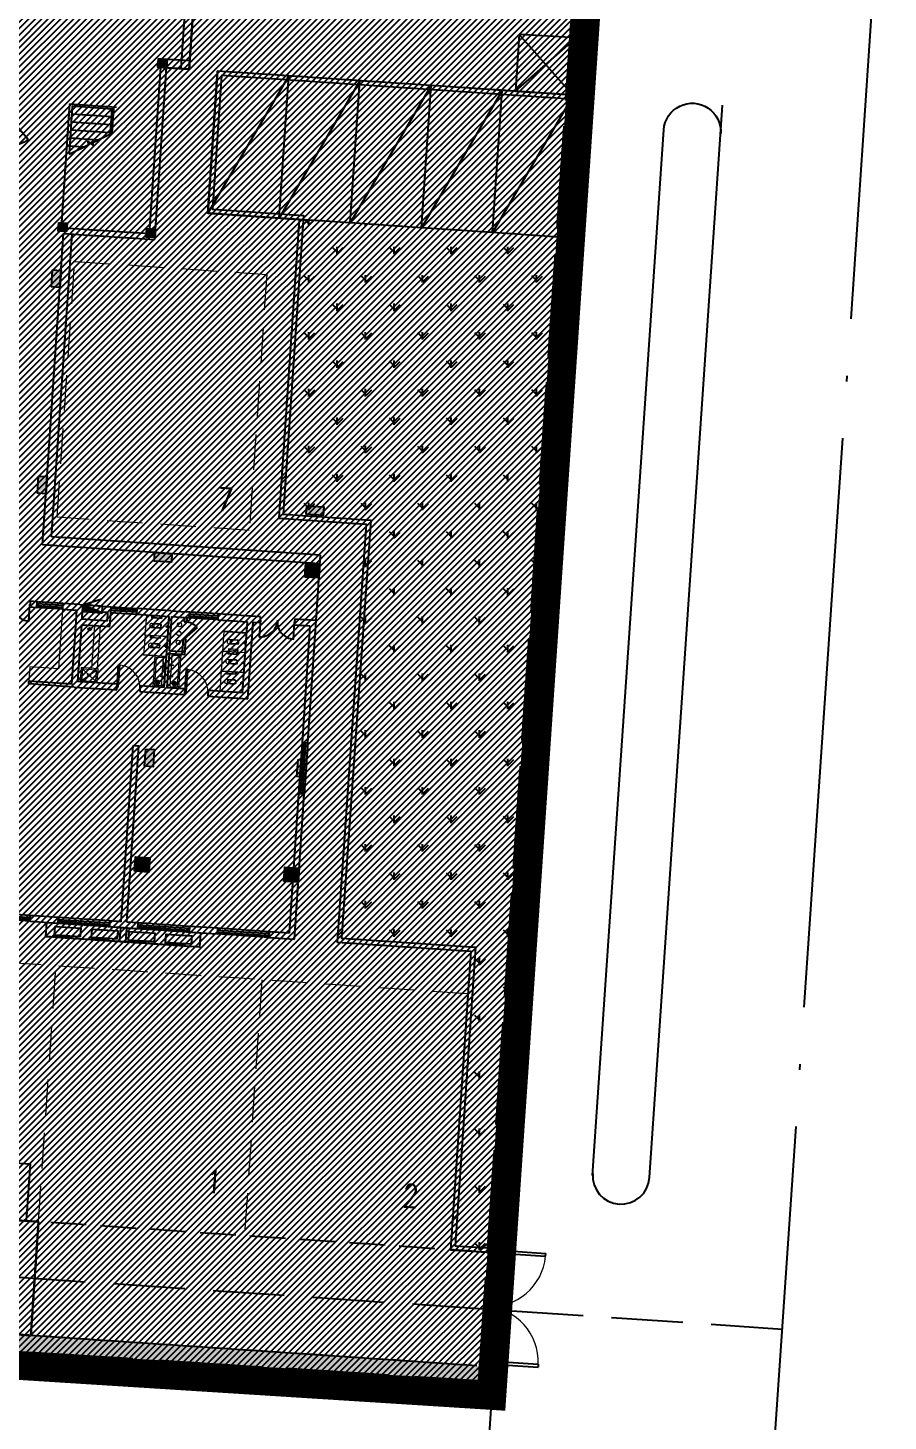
# Model space of a CAD drawing. Header units: millimetres. Extents: x 36720183 to 38160956, y 58934012 to 60388477.
# Drawn here: x 37383537 to 37413698, y 59654170 to 59703044 of the extents above; entities that cross this region are included whole.
import ezdxf

# ---------------------------------------------------------------- set-up
doc = ezdxf.new("R2010")
doc.units = ezdxf.units.MM
doc.header["$LTSCALE"] = 1000
doc.header["$MEASUREMENT"] = 0
for name, pattern in [('CONTINOUS', [0]), ('DASH', [0.35, 0.25, -0.1]), ('DOTE', [2.42, 2, -0.2, 0.02, -0.2]), ('HIDDEN', [0.375, 0.25, -0.125]), ('总图草图2013.08.27$0$ACAD_ISO02W100', [15, 12, -3])]:
    doc.linetypes.add(name, pattern=pattern)
for name, color, linetype, lineweight in [('040 Text', 1, 'Continuous', 20), ('221 Wall Conc', 4, 'Continuous', 35), ('315 Door', 1, 'Continuous', 13), ('724 Furnitures', 8, 'Continuous', 20), ('740 Sanitary', 8, 'Continuous', 20), ('AGC 08320 CFA', 6, 'Continuous', 13)]:
    doc.layers.add(name, color=color, linetype=linetype, lineweight=lineweight)
for name, color, linetype in [('0空调土建条件', 6, 'Continuous'), ('@ 绿化', 8, 'Continuous'), ('@YL', 2, 'Continuous'), ('@围墙', 5, 'Continuous'), ('C_Colu', 2, 'Continuous'), ('C_Hatch', 41, 'Continuous'), ('DL_道路红线_干道网_', 6, 'Continuous'), ('DL_道路红线_支路网_', 1, 'Continuous'), ('LH', 86, 'Continuous'), ('PUB_TEXT', 7, 'Continuous'), ('STAIR', 2, 'Continuous'), ('WALL', 4, 'Continuous'), ('WINDOW', 2, 'Continuous'), ('水X-EQU', 200, 'Continuous'), ('活动场地', 252, 'CONTINOUS'), ('硬质铺地', 7, 'Continuous'), ('绿地', 85, 'Continuous'), ('车位', 40, 'Continuous'), ('隐形消防车道', 9, 'Continuous')]:
    doc.layers.add(name, color=color, linetype=linetype)
doc.styles.add('_HZTXT', font='txt.shx', dxfattribs={"width": 0.8, "bigfont": 'hztxt.shx'})
doc.styles.add('_TCH_DIM', font='SIMPLEX', dxfattribs={"bigfont": 'GBCBIG'})
pattern_1 = [(90, (0, 0), (-997.795475, 997.795475), [264.58066, -1731.01015]), (45, (0, 0), (-997.796155, 997.796155), [264.58066, -1146.51615]), (135, (0, 0), (-997.796155, -997.796155), [264.58066, -1146.51615])]

# ---------------------------------------------------------------- blocks, each defined once
blk = doc.blocks.new('qc')
at = {"layer": '绿地', "color": 8, "linetype": 'DASH'}
blk.add_lwpolyline([(41960208, 57915852), (41950888, 57915852), (41950888, 57909951, 0.664216), (41912008, 57893595), (41912008, 57847630, 0.664216), (41950888, 57831275), (41950888, 57824128), (41960208, 57824128)], format="xyb", close=True, dxfattribs=at)
at = {"layer": '绿地', "color": 8, "const_width": 500}
blk.add_lwpolyline([(41959208, 57914852), (41951888, 57914852), (41951888, 57907370, 0.706623), (41913008, 57893595), (41913008, 57847630, 0.706623), (41951888, 57833856), (41951888, 57825128), (41959208, 57825128)], format="xyb", close=True, dxfattribs=at)
at = {"layer": '绿地', "color": 8}
blk.add_lwpolyline([(41951888, 57907370, 0.706623), (41913008, 57893595), (41913008, 57847630, 0.706623), (41951888, 57833856, 0.706623)], format="xyb", dxfattribs=at)
blk = doc.blocks.new('WSC')
for p, q in [((-500, 600), (-500, 0)), ((0, 600), (-500, 600)), ((-450, 550), (-450, 50)), ((-281, 339), (-450, 550)), ((-50, 550), (-450, 550)), ((-50, 550), (-219, 339)), ((-50, 50), (-50, 550)), ((0, 0), (0, 600)), ((-500, 0), (0, 0)), ((-281, 261), (-450, 50)), ((-450, 50), (-50, 50)), ((-50, 50), (-219, 261))]:
    blk.add_line(p, q)
blk.add_circle((-250, 300), 50)
blk = doc.blocks.new('A$C684A7E5F')
for p, q in [((47, 17), (19, 78)), ((65, 15), (29, 92)), ((78, 22), (42, 99)), ((92, 28), (56, 105)), ((102, 43), (73, 103))]:
    blk.add_line(p, q)
for radius in [60, 45]:
    blk.add_circle((60, 60), radius)
blk = doc.blocks.new('A$C196D6E96')
for p, q in [((0, 52), (0, 117)), ((19, 52), (19, 117)), ((52, 169), (319, 169)), ((52, 149), (286, 149)), ((286, 19), (52, 19)), ((286, 169), (286, 0)), ((384, 104), (384, 65)), ((319, 0), (52, 0))]:
    blk.add_line(p, q)
at = {"extrusion": (0, 0, -1)}
for centre, major_axis, start_param, end_param in [((52, 117), (-36.8, 36.8), 5.497787, 7.068583), ((52, 52), (36.8, 36.8), 2.356194, 3.926991), ((52, 117), (23, 23), 3.926991, 5.497787), ((52, 52), (-23, 23), 3.926991, 5.497787), ((319, 104), (-46, 46), 0.785398, 2.356194), ((319, 65), (-46, 46), 2.356194, 3.926991)]:
    blk.add_ellipse(centre, major_axis=major_axis, ratio=1, start_param=start_param, end_param=end_param, dxfattribs=at)
blk = doc.blocks.new('A$C360173E8')
for p, q in [((360, -200), (-360, -200)), ((260, -740), (260, -400)), ((260, -400), (340, -400)), ((340, -430), (290, -430)), ((290, -430), (290, -710)), ((50, -945), (-50, -945)), ((0, -895), (0, -995)), ((340, -740), (260, -740)), ((290, -710), (340, -710))]:
    blk.add_line(p, q)
for points in [[(-360, -1000), (-360, -200), (-340, -200), (-340, -1000)], [(340, -1000), (340, -200), (360, -200), (360, -1000)]]:
    blk.add_lwpolyline(points)
blk.add_circle((0, -945), 16)
at = {"extrusion": (0, 0, -1)}
blk.add_ellipse((0, -474), major_axis=(-23, 23), ratio=1, start_param=6.283185307177053, end_param=12.56637061435664, dxfattribs=at)
at = {"rotation": 90.00000341509461}
blk.add_blockref('A$C196D6E96', (85, -740), dxfattribs=at)
blk = doc.blocks.new('_LV13')
at = {"color": 0}
for p, q in [((-0.49, 0.07), (-0.07, 0.49)), ((-0.47, -0.18), (0.18, 0.47)), ((-0.35, -0.35), (0.35, 0.35)), ((-0.18, -0.47), (0.47, 0.18)), ((0.07, -0.49), (0.49, -0.07))]:
    blk.add_line(p, q, dxfattribs=at)
blk.add_circle((0, 0), 0.5)
blk = doc.blocks.new('T-2')
for p, q in [((-30, 0), (30, 0)), ((0, -30), (0, 30))]:
    blk.add_line(p, q)
blk.add_lwpolyline([(-100, -5), (-100, 5), (-40, 5), (-40, -5)], close=True)
blk.add_circle((0, 0), 20)
blk = doc.blocks.new('xsp2')
at = {"layer": '740 Sanitary', "linetype": 'Continuous'}
for p, q in [((237866, 119369), (236886, 119369)), ((237866, 119119), (237866, 119369)), ((236886, 119119), (237866, 119119))]:
    blk.add_line(p, q, dxfattribs=at)
at = {"layer": '740 Sanitary'}
blk.add_line((237916, 119019), (237916, 119419), dxfattribs=at)
at = {"layer": '740 Sanitary', "linetype": 'Continuous'}
blk.add_lwpolyline([(237916, 119419), (236836, 119419), (236836, 119019), (237916, 119019)], dxfattribs=at)
at = {"layer": '740 Sanitary'}
blk.add_lwpolyline([(236886, 119119), (236886, 119369)], dxfattribs=at)
at = {"layer": '740 Sanitary', "linetype": 'Continuous', "extrusion": (0, 0, -1), "xscale": 150.0000000000003, "yscale": 150.0000000000003, "zscale": -150, "rotation": 180.0000166715301}
blk.add_blockref('_LV13', (-236999, 119260), dxfattribs=at)
at = {"layer": '740 Sanitary', "linetype": 'Continuous', "rotation": 269.999991285241}
for p in [(237216, 119089), (237566, 119089)]:
    blk.add_blockref('T-2', p, dxfattribs=at)
blk = doc.blocks.new('xsc2')
at = {"layer": '740 Sanitary', "linetype": 'Continuous'}
for p, q in [((232766, 118819), (233866, 118819)), ((233866, 118819), (233866, 118569)), ((233866, 118569), (232766, 118569))]:
    blk.add_line(p, q, dxfattribs=at)
at = {"layer": '740 Sanitary'}
blk.add_line((233916, 118919), (233916, 118519), dxfattribs=at)
at = {"layer": '740 Sanitary', "linetype": 'Continuous'}
blk.add_lwpolyline([(233916, 118519), (232716, 118519), (232716, 118919), (233916, 118919)], dxfattribs=at)
at = {"layer": '740 Sanitary'}
blk.add_lwpolyline([(232766, 118819), (232766, 118569)], dxfattribs=at)
at = {"layer": '740 Sanitary', "linetype": 'Continuous', "extrusion": (0, 0, -1), "zscale": -1, "rotation": 89.99999153129632}
for p in [(-233116, 118849), (-233516, 118849)]:
    blk.add_blockref('T-2', p, dxfattribs=at)
at = {"layer": '740 Sanitary', "linetype": 'Continuous', "xscale": 150.0000000000003, "yscale": 150.0000000000003, "zscale": 150.0000000000003, "rotation": 1.642547486260032e-05}
blk.add_blockref('_LV13', (232879, 118677), dxfattribs=at)
blk = doc.blocks.new('1f-20140109')
at = {"layer": 'C_Hatch'}
for points in [[(178636, -163610), (178936, -163610), (178936, -163910), (178636, -163910)], [(175536, -169590), (175836, -169590), (175836, -169890), (175536, -169890)], [(178636, -169590), (178936, -169590), (178936, -169890), (178636, -169890)], [(175436, -171260), (175736, -171260), (175736, -171860), (175436, -171860)], [(175436, -178510), (175736, -178510), (175736, -179110), (175436, -179110)], [(184886, -178910), (185486, -178910), (185486, -179210), (184886, -179210)], [(179686, -180910), (180286, -180910), (180286, -181210), (179686, -181210)], [(184986, -181410), (184986, -180910), (185486, -180910), (185486, -181410)], [(179836, -187810), (180136, -187810), (180136, -188410), (179836, -188410)], [(185186, -187810), (185486, -187810), (185486, -188410), (185186, -188410)], [(179736, -192110), (179736, -191610), (180236, -191610), (180236, -192110)], [(184986, -192110), (184986, -191610), (185486, -191610), (185486, -192110)]]:
    blk.add_hatch(color=256, dxfattribs=at).paths.add_polyline_path(points)
at = {"layer": 'C_Colu'}
for points in [[(178636, -163610), (178936, -163610), (178936, -163910), (178636, -163910), (178636, -163610)], [(175536, -169590), (175836, -169590), (175836, -169890), (175536, -169890), (175536, -169590)], [(178636, -169590), (178936, -169590), (178936, -169890), (178636, -169890), (178636, -169590)], [(175436, -171260), (175736, -171260), (175736, -171860), (175436, -171860), (175436, -171260)], [(175436, -178510), (175736, -178510), (175736, -179110), (175436, -179110), (175436, -178510)], [(184886, -178910), (185486, -178910), (185486, -179210), (184886, -179210), (184886, -178910)], [(179686, -180910), (180286, -180910), (180286, -181210), (179686, -181210), (179686, -180910)], [(184986, -181410), (184986, -180910), (185486, -180910), (185486, -181410), (184986, -181410)], [(179836, -187810), (180136, -187810), (180136, -188410), (179836, -188410), (179836, -187810)], [(185186, -187810), (185486, -187810), (185486, -188410), (185186, -188410), (185186, -187810)], [(179736, -192110), (179736, -191610), (180236, -191610), (180236, -192110), (179736, -192110)], [(184986, -192110), (184986, -191610), (185486, -191610), (185486, -192110), (184986, -192110)]]:
    blk.add_lwpolyline(points, dxfattribs=at)
blk = doc.blocks.new('kt')
at = {"layer": '0空调土建条件', "color": 7}
for p, q in [((-2883123, 10950975), (-2883123, 10950925)), ((-2883048, 10950975), (-2883048, 10950925)), ((-2882973, 10950975), (-2882973, 10950925)), ((-2882898, 10950975), (-2882898, 10950925)), ((-2882823, 10950975), (-2882823, 10950925)), ((-2882748, 10950975), (-2882748, 10950925)), ((-2882673, 10950975), (-2882673, 10950925)), ((-2882598, 10950975), (-2882598, 10950925)), ((-2882523, 10950975), (-2882523, 10950925)), ((-2882448, 10950975), (-2882448, 10950925)), ((-2882373, 10950975), (-2882373, 10950925)), ((-2882298, 10950975), (-2882298, 10950925)), ((-2882223, 10950975), (-2882223, 10950925)), ((-2882148, 10950975), (-2882148, 10950925)), ((-2882073, 10950975), (-2882073, 10950925)), ((-2881998, 10950975), (-2881998, 10950925)), ((-2881923, 10950975), (-2881923, 10950925)), ((-2881848, 10950975), (-2881848, 10950925)), ((-2881773, 10950975), (-2881773, 10950925)), ((-2881698, 10950975), (-2881698, 10950925)), ((-2881623, 10950975), (-2881623, 10950925)), ((-2881548, 10950975), (-2881548, 10950925)), ((-2881473, 10950975), (-2881473, 10950925)), ((-2881398, 10950975), (-2881398, 10950925)), ((-2881323, 10950975), (-2881323, 10950925)), ((-2881248, 10950975), (-2881248, 10950925)), ((-2881173, 10950975), (-2881173, 10950925)), ((-2881098, 10950975), (-2881098, 10950925)), ((-2881023, 10950975), (-2881023, 10950925)), ((-2880948, 10950975), (-2880948, 10950925)), ((-2880873, 10950975), (-2880873, 10950925)), ((-2880798, 10950975), (-2880798, 10950925)), ((-2880723, 10950975), (-2880723, 10950925)), ((-2880648, 10950975), (-2880648, 10950925)), ((-2880573, 10950975), (-2880573, 10950925)), ((-2880498, 10950975), (-2880498, 10950925)), ((-2880423, 10950975), (-2880423, 10950925))]:
    blk.add_line(p, q, dxfattribs=at)
at = {"layer": '0空调土建条件', "color": 2}
for points in [[(-2881880, 10950450), (-2881880, 10950450), (-2883180, 10950450), (-2883180, 10950950), (-2881880, 10950950), (-2881880, 10950950)], [(-2881880, 10950950), (-2881880, 10950950), (-2880380, 10950950), (-2880380, 10950450), (-2881880, 10950450), (-2881880, 10950450)]]:
    blk.add_lwpolyline(points, dxfattribs=at)
at = {"layer": '0空调土建条件', "color": 1}
for points in [[(-2882880, 10950875), (-2881980, 10950875), (-2881980, 10950575), (-2882880, 10950575)], [(-2881980, 10950875), (-2882580, 10950875), (-2882580, 10950905), (-2881980, 10950905)], [(-2881580, 10950875), (-2880680, 10950875), (-2880680, 10950575), (-2881580, 10950575)], [(-2880680, 10950875), (-2881280, 10950875), (-2881280, 10950905), (-2880680, 10950905)]]:
    blk.add_lwpolyline(points, close=True, dxfattribs=at)
blk = doc.blocks.new('dwxg')
at = {"layer": '740 Sanitary'}
for p, q in [((234416, 118239), (234416, 117529)), ((235111, 117889), (235211, 117889)), ((235161, 117939), (235161, 117839)), ((234956, 117629), (234616, 117629)), ((234616, 117629), (234616, 117549)), ((234646, 117549), (234646, 117599)), ((234646, 117599), (234926, 117599)), ((234926, 117599), (234926, 117549)), ((234956, 117549), (234956, 117629))]:
    blk.add_line(p, q, dxfattribs=at)
blk.add_lwpolyline([(235216, 117529), (234416, 117529), (234416, 117549), (235216, 117549)], dxfattribs=at)
blk.add_circle((235161, 117889), 16, dxfattribs=at)
at = {"layer": '740 Sanitary', "extrusion": (0, 0, -1)}
blk.add_ellipse((234690, 117889), major_axis=(-23, -23), ratio=1, start_param=6.283185307177053, end_param=12.56637061435664, dxfattribs=at)
at = {"layer": '740 Sanitary', "rotation": 180.0000034151096}
blk.add_blockref('A$C196D6E96', (234956, 117973), dxfattribs=at)
blk = doc.blocks.new('A$C0E546E4F')
at = {"layer": '水X-EQU'}
h = blk.add_hatch(dxfattribs=at)
h.set_pattern_fill('ANSI31', color=256, scale=80, style=0)
h.set_pattern_definition([(45, (-34231878.309, -36246077.902), (-7.0710678119, 7.0710678119), [])])
h.paths.add_polyline_path([(0, 240), (0, 0), (700, 0)])
for p, q in [((0, 240), (659, 493)), ((700, 0), (0, 240))]:
    blk.add_line(p, q, dxfattribs=at)
blk.add_lwpolyline([(0, 240), (0, 0), (700, 0), (700, 240)], close=True, dxfattribs=at)
blk = doc.blocks.new('$DorLib2D$00000114')
at = {"color": 0}
blk.add_line((0.5, 0), (-0.207, 0.707), dxfattribs=at)
blk.add_arc((0.5, 0), 1, 135, 180, dxfattribs=at)
blk = doc.blocks.new('yey117')
at = {"color": 0, "extrusion": (0, 0, -1)}
for p, q in [((-9017, 11839), (-9031, 11640)), ((-9022, 11773), (-8124, 11712)), ((-8119, 11778), (-9017, 11839)), ((-8133, 11579), (-8119, 11778)), ((-8133, 11579), (-9031, 11640)), ((-9026, 11706), (-8128, 11645)), ((-3670, 11476), (-3683, 11276)), ((-2686, 11208), (-3683, 11276)), ((-3679, 11342), (-2681, 11275)), ((-3674, 11409), (-2677, 11341)), ((-2672, 11408), (-3670, 11476)), ((-2686, 11208), (-2672, 11408)), ((-9279, 631), (-11074, 753)), ((-11070, 820), (-9274, 698)), ((-11065, 886), (-9270, 764)), ((-9265, 831), (-11061, 953)), ((-9279, 631), (-9265, 831)), ((-8267, 763), (-8281, 563)), ((-6485, 441), (-8281, 563)), ((-8276, 630), (-6480, 508)), ((-8272, 696), (-6476, 574)), ((-6471, 641), (-8267, 763)), ((-6485, 441), (-6471, 641)), ((-5474, 573), (-5487, 373)), ((-5478, 506), (-3682, 384)), ((-3678, 451), (-5474, 573)), ((-3691, 251), (-5487, 373)), ((-5483, 440), (-3687, 318)), ((-3691, 251), (-3678, 451)), ((-2680, 383), (-2694, 183)), ((-898, 61), (-2694, 183)), ((-2689, 250), (-893, 128)), ((-2685, 316), (-889, 194)), ((-884, 261), (-2680, 383)), ((-898, 61), (-884, 261))]:
    blk.add_line(p, q, dxfattribs=at)
at = {"color": 0}
for p, q in [((-6437, 11463), (-6423, 11663)), ((-6437, 11463), (-5539, 11402)), ((-5534, 11469), (-6432, 11530)), ((-5530, 11535), (-6428, 11596)), ((-6423, 11663), (-5525, 11602)), ((-5525, 11602), (-5539, 11402)), ((269, 6898), (147, 5102)), ((213, 5097), (335, 6893)), ((269, 6898), (468, 6884)), ((280, 5093), (402, 6889)), ((468, 6884), (346, 5088)), ((346, 5088), (147, 5102))]:
    blk.add_line(p, q, dxfattribs=at)
for p, q in [((-6214, 8842), (-6161, 9620)), ((-6174, 8839), (-6121, 9618)), ((-6121, 9618), (-6161, 9620)), ((-3830, 8680), (-3777, 9458)), ((-3790, 8677), (-3737, 9455)), ((-3737, 9455), (-3777, 9458)), ((-6214, 8842), (-6174, 8839)), ((-3830, 8680), (-3790, 8677))]:
    blk.add_line(p, q)
at = {"lineweight": 13}
for centre in [(-6194, 8841), (-3810, 8679)]:
    blk.add_arc(centre, 780, 356.1085, 84.6392, dxfattribs=at)
at = {"layer": '724 Furnitures'}
for points in [[(-8133, 11579), (-8275, 9484), (-9273, 9551)], [(-9273, 9551), (-9307, 9053)], [(-7817, 8851), (-8316, 8885)]]:
    blk.add_lwpolyline(points, dxfattribs=at)
at = {"layer": '740 Sanitary'}
for points in [[(-7010, 11001), (-7111, 9505)], [(-6810, 10988), (-6912, 9491)], [(-2473, 10793), (-1675, 10738)], [(-2472, 10813), (-1674, 10758)]]:
    blk.add_lwpolyline(points, dxfattribs=at)
for centre in [(-4048, 10723), (-4027, 11034), (-4069, 10412)]:
    blk.add_circle(centre, 75, dxfattribs=at)
at = {"layer": 'STAIR'}
for p, q in [((-4785, 30595), (-3687, 30521)), ((760, 11174), (916, 13469))]:
    blk.add_line(p, q, dxfattribs=at)
at = {"layer": 'WALL', "color": 6}
for p, q in [((-3687, 30521), (-2927, 41695)), ((-5082, 24752), (-4685, 30588)), ((-4896, 24539), (-4485, 30575)), ((-7785, 29216), (-7899, 27541)), ((-6417, 28842), (-7804, 28936)), ((-6398, 29121), (-7785, 29216)), ((-6396, 29151), (-6458, 28247)), ((-6336, 29147), (-6396, 29151)), ((-6336, 29147), (-6396, 28278)), ((-6338, 29117), (-6396, 28278)), ((-6455, 28283), (-7842, 28378)), ((-6436, 28563), (-7823, 28657)), ((-7899, 27541), (-7210, 27879)), ((-6896, 28033), (-7861, 28098)), ((-7210, 27879), (-7236, 28011)), ((-7236, 28011), (-7042, 27825)), ((-7067, 27949), (-6396, 28278)), ((-7042, 27825), (-7067, 27949)), ((-7399, 27786), (-7880, 27819)), ((-8274, 24969), (-5082, 24752)), ((-8832, 13831), (-8089, 24756)), ((-8512, 14110), (-7789, 24736)), ((-8089, 24756), (-4896, 24539)), ((896, 13170), (-8832, 13831)), ((916, 13469), (-8512, 14110)), ((-9267, 11856), (-9280, 11657)), ((-9017, 11839), (-9267, 11856)), ((-9031, 11640), (-9017, 11839)), ((-8119, 11778), (-8133, 11579)), ((-7521, 11737), (-8119, 11778)), ((-7521, 11737), (-6423, 11663)), ((-9280, 11657), (-9031, 11640)), ((-8133, 11579), (-7634, 11545)), ((-7634, 11545), (-7661, 11146)), ((-7435, 11531), (-7455, 11232)), ((-7435, 11531), (-6537, 11470)), ((-6557, 11171), (-6537, 11470)), ((-6471, 10964), (-6437, 11463)), ((-6437, 11463), (-6423, 11663)), ((-6437, 11463), (-6437, 11463)), ((-6423, 11663), (-6423, 11663)), ((-5525, 11602), (-5539, 11402)), ((-5539, 11402), (-4392, 11324)), ((-4328, 11520), (-5525, 11602)), ((-4476, 10077), (-4392, 11324)), ((-4373, 10120), (-4292, 11317)), ((-4328, 11520), (-3789, 11484)), ((-4292, 11317), (-3853, 11288)), ((-3853, 11288), (-3863, 11138)), ((-3670, 11476), (-3789, 11484)), ((-3763, 11131), (-3753, 11281)), ((-3753, 11281), (-3683, 11276)), ((-3683, 11276), (-3670, 11476)), ((-2672, 11408), (-2686, 11208)), ((-1535, 11330), (-2672, 11408)), ((-1185, 11307), (-1535, 11330)), ((-1199, 11107), (-1185, 11307)), ((-7661, 11146), (-7811, 8951)), ((-7468, 11032), (-7604, 9037)), ((-7468, 11032), (-6471, 10964)), ((-7455, 11232), (-6557, 11171)), ((-3863, 11138), (-3763, 11131)), ((-2686, 11208), (-1648, 11138)), ((-1818, 8643), (-1648, 11138)), ((-1632, 8430), (-1448, 11124)), ((-1448, 11124), (-1199, 11107)), ((12, 11225), (-2, 11026)), ((-2, 11026), (547, 10988)), ((760, 11174), (12, 11225)), ((547, 10988), (269, 6898)), ((468, 6884), (760, 11174)), ((-3904, 10539), (-3934, 10090)), ((-3804, 10532), (-3904, 10539)), ((-3841, 9984), (-3804, 10532)), ((-4561, 8830), (-4476, 10077)), ((-4461, 8823), (-4380, 10020)), ((-4380, 10020), (-3841, 9984)), ((-4373, 10120), (-3934, 10090)), ((-9314, 8953), (-9307, 9053)), ((-7718, 8844), (-9314, 8953)), ((-7811, 8951), (-9307, 9053)), ((-7718, 8844), (-6221, 8742)), ((-6207, 8942), (-7604, 9037)), ((-6221, 8742), (-6207, 8942)), ((-5409, 8888), (-5423, 8688)), ((-4561, 8830), (-5409, 8888)), ((-3823, 8780), (-4461, 8823)), ((-5423, 8688), (-4525, 8627)), ((-4525, 8627), (-3837, 8580)), ((-3837, 8580), (-3823, 8780)), ((-3025, 8725), (-3038, 8526)), ((-3038, 8526), (-1632, 8430)), ((-1818, 8643), (-3025, 8725)), ((269, 6898), (468, 6884)), ((-6072, 614), (-5652, 6799)), ((-5873, 600), (-5452, 6786)), ((-5652, 6799), (-5452, 6786)), ((147, 5102), (-186, 213)), ((0, 0), (346, 5088)), ((346, 5088), (147, 5102)), ((-9265, 831), (-9279, 631)), ((-9279, 631), (-8281, 563)), ((-8267, 763), (-9265, 831)), ((-8281, 563), (-8267, 763)), ((-6471, 641), (-6485, 441)), ((-6072, 614), (-6471, 641)), ((-5474, 573), (-5873, 600)), ((-5487, 373), (-5474, 573)), ((-6485, 441), (-5986, 407)), ((-5986, 407), (-5487, 373)), ((-3678, 451), (-3691, 251)), ((-3691, 251), (-2694, 183)), ((-2680, 383), (-3678, 451)), ((-2694, 183), (-2680, 383)), ((-884, 261), (-898, 61)), ((-898, 61), (0, 0)), ((-186, 213), (-884, 261))]:
    blk.add_line(p, q, dxfattribs=at)
for points in [[(-3226, 41715), (-3986, 30541)], [(-2927, 41695), (-3687, 30521)], [(-7880, 29302), (-8175, 24962)], [(-7880, 29302), (-6233, 29190)]]:
    blk.add_lwpolyline(points, dxfattribs=at)
blk.add_lwpolyline([(-4764, 30895), (-3667, 30820), (-3687, 30521), (-4785, 30595)], close=True, dxfattribs=at)
at = {"layer": 'WINDOW', "extrusion": (-8.31145e-18, -1.22182e-16, -1)}
for points in [[(10471, 11838), (10511, 11239, -0.414214), (9872, 11797, -0.414214), (9314, 11158), (9273, 11756)], [(1192, 11207), (1233, 10608, -0.414214), (594, 11166, -0.414214), (36, 10527), (-5, 11125)]]:
    blk.add_lwpolyline(points, format="xyb", dxfattribs=at)
for name, p, rotation in [('1f-20140109', (-171885, 206251), 356.1084515982478), ('kt', (-2139232, 11121278), 176.1084515982475), ('kt', (-2136638, 11121102), 176.1084515982475)]:
    blk.add_blockref(name, p, dxfattribs=dict(rotation=rotation))
at = {"layer": '221 Wall Conc', "rotation": 356.1084515979316}
blk.add_blockref('dwxg', (-244373, -91254), dxfattribs=at)
at = {"layer": '315 Door', "rotation": 86.108451596751}
for name, p in [('xsp2', (98109, -235538)), ('xsc2', (98389, -231427))]:
    blk.add_blockref(name, p, dxfattribs=at)
at = {"layer": '740 Sanitary', "rotation": 86.108451596751}
for p in [(-5414, 11033), (-5461, 10334), (-2743, 9769), (-2791, 9070)]:
    blk.add_blockref('A$C360173E8', p, dxfattribs=at)
at = {"layer": '740 Sanitary', "extrusion": (0, 0, -1), "xscale": -1, "zscale": -1}
for name, p, rotation in [('A$C684A7E5F', (7161, 10790), 303.8915449830301), ('WSC', (7514, 9031), 93.89154840324905)]:
    blk.add_blockref(name, p, dxfattribs=dict(at, rotation=rotation))
at = {"layer": 'WINDOW'}
for p, xscale, yscale, zscale, rotation in [((-9953, 28291), 900, -900, 900, 86.10845186356721), ((-3833, 10835), -600, -600, -600, 86.10845062901106)]:
    blk.add_blockref('$DorLib2D$00000114', p, dxfattribs=dict(at, xscale=xscale, yscale=yscale, zscale=zscale, rotation=rotation))
at = {"layer": '水X-EQU', "rotation": 356.1084515981997}
blk.add_blockref('A$C0E546E4F', (-7437, 11491), dxfattribs=at)
at = {"layer": 'PUB_TEXT', "style": '_TCH_DIM', "width": 0.705882}
blk.add_text(')', height=298, rotation=356.1085, dxfattribs=at).set_placement((-4665, 9439))
blk = doc.blocks.new('车位')
at = {"layer": '车位'}
for p, q in [((2126015, 462726), (2126015, 465226)), ((2131015, 465226), (2126015, 465226)), ((2131015, 462726), (2131015, 465226)), ((2131015, 462726), (2126015, 462726))]:
    blk.add_line(p, q, dxfattribs=at)
blk.add_lwpolyline([(2126015, 462726), (2131015, 465226)], dxfattribs=at)
blk = doc.blocks.new('ba')
at = {"color": 8}
blk.add_lwpolyline([(-1948, -52), (52, -52), (52, 1948), (-1948, 1948)], close=True, dxfattribs=at)
for points in [[(52, -52), (-1948, 1948)], [(-1948, -52), (52, 1948)]]:
    blk.add_lwpolyline(points, dxfattribs=at)

msp = doc.modelspace()

# ---------------------------------------------------------------- hatches: boundary and pattern name
at = {"layer": '@ 绿化', "linetype": 'Continuous'}
h = msp.add_hatch(dxfattribs=at)
h.set_pattern_fill('GRASS', color=256, scale=500, style=0)
h.set_pattern_definition(pattern_1)
edge = h.paths.add_edge_path()
edge.add_line((37309923, 59563493), (37286342, 59565097))
edge.add_line((37286342, 59565097), (37366812, 59782521))
edge.add_line((37366812, 59782521), (37387187, 59781134))
edge.add_line((37387187, 59781134), (37309923, 59563493))
at = {"layer": '@ 绿化'}
h = msp.add_hatch(dxfattribs=at)
h.set_pattern_fill('ANSI31', color=8, scale=100, style=0)
h.set_pattern_definition([(45, (37392134.96, 59659618.2), (-112.2532, 112.2532), [])])
h.paths.add_polyline_path([(37406931, 59759746), (37397632, 59770401), (37384002, 59771328), (37342505, 59658700), (37399810, 59655065)])
at = {"layer": '@ 绿化', "linetype": 'Continuous'}
h = msp.add_hatch(dxfattribs=at)
h.set_pattern_fill('GRASS', color=256, scale=500, style=0)
h.set_pattern_definition(pattern_1)
h.paths.add_polyline_path([(37394377, 59670975), (37395397, 59685639), (37392332, 59685848), (37393044, 59696323), (37402556, 59695681), (37400133, 59660062), (37398354, 59660183), (37399066, 59670656)])
at = {"layer": 'LH'}
h = msp.add_hatch(dxfattribs=at)
h.set_pattern_fill('GRASS', color=256, scale=300)
h.set_pattern_definition([(86.1084516, (41215743.85, 48493922.8), (-556.66581, 637.92802), [158.748396, -1038.60609]), (41.108452, (41215743.85, 48493922.8), (-556.66619, 637.928454), [158.748396, -687.90969]), (131.108452, (41215743.85, 48493922.8), (-637.928454, -556.66619), [158.748396, -687.90969])])
h.paths.add_polyline_path([(37348705, 59674081), (37380174, 59759493), (37379654, 59759528), (37342602, 59658964), (37399810, 59655072), (37399878, 59656070), (37399281, 59656111), (37347721, 59659618)])

# ---------------------------------------------------------------- linework, layer by layer
for p, q in [((37399748, 59660186), (37399741, 59660086)), ((37399477, 59656195), (37399484, 59656295))]:
    msp.add_line(p, q)
at = {"color": 8}
for p, q in [((37399748, 59660186), (37401694, 59660054)), ((37399741, 59660086), (37401687, 59659954)), ((37401687, 59659954), (37401694, 59660054)), ((37399484, 59656295), (37401430, 59656163)), ((37399477, 59656195), (37401423, 59656063)), ((37401430, 59656163), (37401423, 59656063))]:
    msp.add_line(p, q, dxfattribs=at)
at = {"color": 8, "lineweight": 13}
for centre, start, end in [((37399745, 59660136), 266.122, 354.6527), ((37399481, 59656245), 357.5913, 86.122)]:
    msp.add_arc(centre, 1950, start, end, dxfattribs=at)
at = {"layer": '@YL', "color": 16, "linetype": '总图草图2013.08.27$0$ACAD_ISO02W100', "ltscale": 0.3}
for const_width in [1000, 500]:
    msp.add_lwpolyline([(37406931, 59759746), (37397632, 59770401), (37384002, 59771328), (37342505, 59658700), (37399810, 59655065)], close=True, dxfattribs=dict(at, const_width=const_width))
at = {"layer": '@YL'}
for points in [[(37402893, 59700671), (37390190, 59701529), (37389850, 59696541), (37393044, 59696323), (37392332, 59685848), (37395397, 59685639), (37394377, 59670975), (37399066, 59670656), (37398354, 59660183), (37400150, 59660061)], [(37381620, 59663326), (37383615, 59663190), (37383479, 59661195), (37381484, 59661331)]]:
    msp.add_lwpolyline(points, close=True, dxfattribs=at)
at = {"layer": '@YL', "color": 8}
msp.add_lwpolyline([(37402734, 59700531), (37390329, 59701369), (37390010, 59696680), (37393204, 59696463), (37392491, 59685987), (37395558, 59685779), (37394537, 59671114), (37399226, 59670795), (37398513, 59660323), (37400010, 59660221)], close=True, dxfattribs=at)
at = {"layer": '@围墙'}
for points in [[(37399810, 59655065), (37342602, 59658964), (37384002, 59771328), (37397632, 59770401), (37406931, 59759746), (37403670, 59711818)], [(37399458, 59656196), (37399410, 59655493), (37343162, 59659327), (37384274, 59770909), (37397440, 59770013), (37406520, 59759607), (37403271, 59711845)], [(37399750, 59660088), (37402483, 59700548)], [(37400150, 59660061), (37402882, 59700521)], [(37399857, 59656169), (37399458, 59656196)], [(37399782, 59655067), (37399857, 59656169)]]:
    msp.add_lwpolyline(points, dxfattribs=at)
at = {"layer": 'AGC 08320 CFA', "color": 8, "linetype": 'HIDDEN', "ltscale": 5}
msp.add_lwpolyline([(37391911, 59694396), (37391300, 59685417), (37384566, 59685875), (37385176, 59694854)], close=True, dxfattribs=at)
for points in [[(37398964, 59669159), (37354086, 59672212)], [(37383909, 59661166), (37384520, 59670142)], [(37391742, 59669650), (37391132, 59660674)]]:
    msp.add_lwpolyline(points, dxfattribs=at)
at = {"layer": 'DL_道路红线_干道网_', "color": 8}
for points in [[(37405832, 59699469, -1.000001), (37407827, 59699333, 0.202926)], [(37403340, 59662851, 1), (37405336, 59662715, 2.780006)]]:
    msp.add_lwpolyline(points, format="xyb", dxfattribs=at)
msp.add_lwpolyline([(37403338, 59662783), (37405832, 59699469)], dxfattribs=at)
at = {"layer": 'DL_道路红线_支路网_'}
msp.add_line((37394213, 59572794), (37406931, 59759746), dxfattribs=at)
at = {"layer": 'DL_道路红线_支路网_', "color": 1, "linetype": 'DOTE', "ltscale": 10}
msp.add_lwpolyline([(37404190, 59572116), (37420291, 59808952)], dxfattribs=at)
at = {"layer": 'DL_道路红线_支路网_', "color": 4}
msp.add_lwpolyline([(37405336, 59662715), (37407895, 59700331)], dxfattribs=at)
at = {"layer": '活动场地', "flags": 128}
for points in [[(37353707, 59659211), (37383638, 59657175), (37383909, 59661166), (37353979, 59663202)], [(37380916, 59661369), (37383909, 59661166), (37383638, 59657175), (37380645, 59657378)]]:
    msp.add_lwpolyline(points, close=True, dxfattribs=at)
at = {"layer": '硬质铺地'}
msp.add_line((37399281, 59656111), (37347721, 59659618), dxfattribs=at)
at = {"layer": '绿地', "linetype": '总图草图2013.08.27$0$ACAD_ISO02W100', "ltscale": 0.3}
msp.add_lwpolyline([(37406418, 59759573), (37397392, 59769916), (37384342, 59770804), (37343206, 59659157), (37399345, 59655595)], close=True, dxfattribs=at)
at = {"layer": '隐形消防车道', "linetype": 'DASH', "ltscale": 5}
for p, q in [((37399553, 59660101), (37365066, 59662447)), ((37399281, 59656111), (37364795, 59658457))]:
    msp.add_line(p, q, dxfattribs=at)
at = {"layer": '隐形消防车道', "color": 1, "linetype": 'DASH', "ltscale": 10}
msp.add_line((37409987, 59657387), (37364931, 59660452), dxfattribs=at)

# ---------------------------------------------------------------- block references
msp.add_blockref('yey117', (37392880, 59671076))
at = {"rotation": 356.4624141906181}
msp.add_blockref('ba', (37402586, 59700750), dxfattribs=at)
at = {"layer": '绿地', "xscale": -1, "rotation": 356.4145531941746}
msp.add_blockref('qc', (75600404, -770213), dxfattribs=at)
at = {"layer": '车位', "xscale": -1, "rotation": 86.1084515942551}
for p in [(37998632, 61791068), (38001126, 61790899), (38003620, 61790729), (38006115, 61790559), (38008609, 61790390)]:
    msp.add_blockref('车位', p, dxfattribs=at)

# ---------------------------------------------------------------- texts
at = {"layer": '040 Text', "style": '_HZTXT', "width": 0.8}
for s, p in [('7', (37390154, 59686119)), ('1', (37389761, 59662188)), ('2', (37396657, 59661690))]:
    msp.add_text(s, height=800, rotation=356.1085, dxfattribs=at).set_placement(p)

doc.saveas('drawing.dxf')
